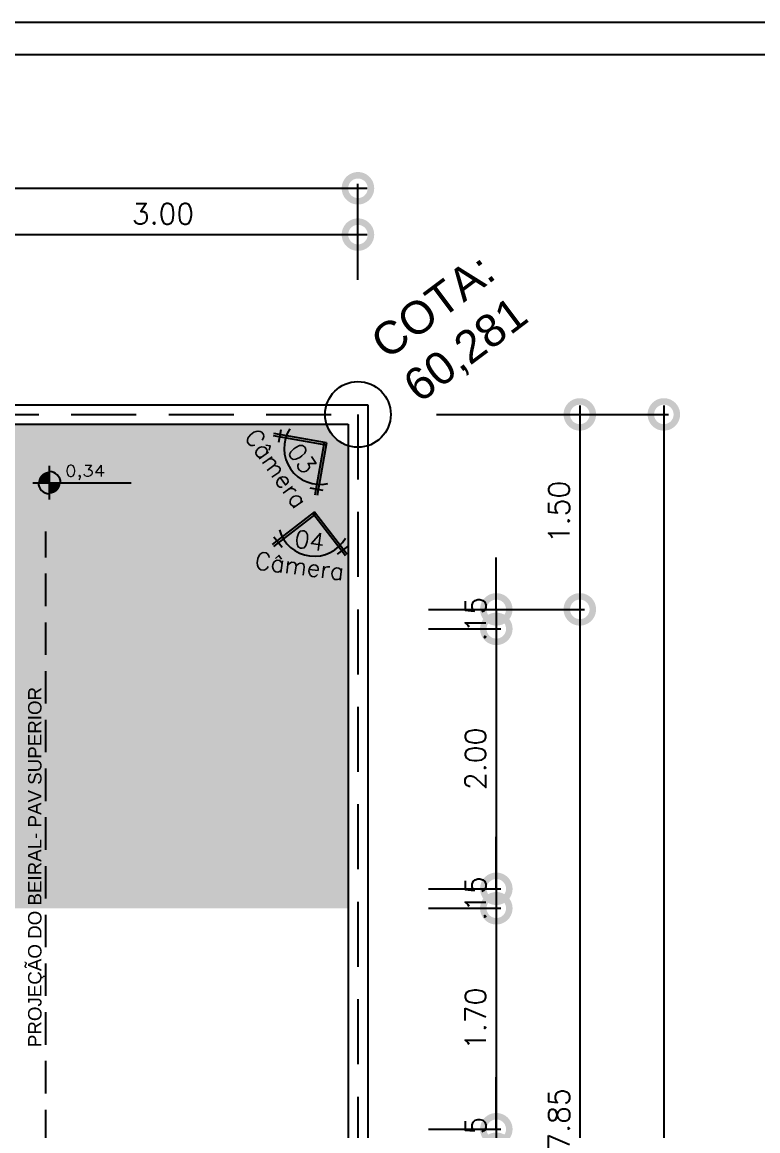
# Model space of a CAD drawing. Header units: millimetres. Extents: x 2182 to 2335, y 1488 to 1614.
# Drawn here: x 2265.93 to 2271.59, y 1510.18 to 1518.71 of the extents above; entities that cross this region are included whole.
import ezdxf

# ---------------------------------------------------------------- set-up
doc = ezdxf.new("R2010")
doc.units = ezdxf.units.MM
doc.linetypes.add('DASHED', pattern=[0.75, 0.5, -0.25])
doc.linetypes.add('HIDDEN', pattern=[0.375, 0.25, -0.125])
for name, color, linetype in [('01 nivel', 33, 'Continuous'), ('cotas', 7, 'Continuous'), ('default', 7, 'Continuous'), ('PAREDE', 7, 'Continuous'), ('TEXTO2', 2, 'Continuous')]:
    doc.layers.add(name, color=color, linetype=linetype)
doc.styles.add('Arial1', font='arial.ttf')
doc.styles.add('F60_1-50', font='romans.shx', dxfattribs={"width": 1.2, "height": 7.5})
doc.styles.add('ROMANS', font='romans')
doc.styles.get("Standard").update_dxf_attribs({"font": 'arial.ttf'})
doc.dimstyles.new('PADRAO', dxfattribs={"dimtxt": 0.16, "dimasz": 0.4, "dimexe": 0.035, "dimexo": 0.08, "dimgap": 0.08, "dimtad": 1, "dimzin": 4, "dimdsep": 46, "dimtxsty": 'ROMANS', "dimblk": 'DOTSMALL', "dimcen": -0.09, "dimdle": 0.07, "dimclrd": 8, "dimclre": 8, "dimclrt": 3, "dimaunit": 1, "dimadec": 0, "dimazin": 0, "dimtfac": 1, "dimtix": 1, "dimtmove": 2, "dimatfit": 0, "dimldrblk": 'DOT', "dimfxl": 1, "dimtolj": 1, "dimarcsym": 0})

# ---------------------------------------------------------------- blocks, each defined once
blk = doc.blocks.new('_DOTSMALL')
at = {"color": 0, "linetype": 'ByBlock', "const_width": 0.5}
blk.add_lwpolyline([(-0.0625, 0, 1), (0.0625, 0, 1)], format="xyb", close=True, dxfattribs=at)
blk = doc.blocks.new('*D393')
at = {"layer": 'cotas', "color": 8, "lineweight": -2, "transparency": 16777216}
for p, q in [((2243.5162, 1516.7319), (2243.5162, 1517.4713)), ((2268.5162, 1516.7319), (2268.5162, 1517.4713)), ((2243.4462, 1517.4363), (2268.5862, 1517.4363))]:
    blk.add_line(p, q, dxfattribs=at)
at = {"layer": 'Defpoints', "color": 0, "transparency": 16777216}
for p in [(2268.5162, 1517.4363), (2243.5162, 1516.6519), (2268.5162, 1516.6519)]:
    blk.add_point(p, dxfattribs=at)
at = {"layer": 'cotas', "color": 8, "lineweight": -2, "transparency": 16777216, "xscale": 0.4, "yscale": 0.4, "zscale": 0.4, "rotation": 180}
blk.add_blockref('_DOTSMALL', (2243.5162, 1517.4363), dxfattribs=at)
at = {"layer": 'cotas', "color": 8, "lineweight": -2, "transparency": 16777216, "xscale": 0.4, "yscale": 0.4, "zscale": 0.4}
blk.add_blockref('_DOTSMALL', (2268.5162, 1517.4363), dxfattribs=at)
at = {"layer": 'cotas', "color": 3, "transparency": 16777216, "insert": (2256.0162, 1517.5963), "char_height": 0.16, "attachment_point": 5, "style": 'ROMANS'}
blk.add_mtext('\\A1;25.00', dxfattribs=at)
blk = doc.blocks.new('_DOT')
at = {"color": 0, "linetype": 'ByBlock'}
blk.add_line((-0.5, 0), (-1, 0), dxfattribs=at)
at = {"color": 0, "linetype": 'ByBlock', "const_width": 0.5}
blk.add_lwpolyline([(-0.25, 0, 1), (0.25, 0, 1)], format="xyb", close=True, dxfattribs=at)
blk = doc.blocks.new('*D405')
at = {"layer": 'cotas', "color": 8, "lineweight": -2, "transparency": 16777216}
for p, q in [((2265.5162, 1516.7319), (2265.5162, 1517.1148)), ((2268.5162, 1516.7319), (2268.5162, 1517.1148)), ((2265.4462, 1517.0798), (2268.5862, 1517.0798))]:
    blk.add_line(p, q, dxfattribs=at)
at = {"layer": 'Defpoints', "color": 0, "transparency": 16777216}
for p in [(2268.5162, 1517.0798), (2265.5162, 1516.6519), (2268.5162, 1516.6519)]:
    blk.add_point(p, dxfattribs=at)
at = {"layer": 'cotas', "color": 8, "lineweight": -2, "transparency": 16777216, "xscale": 0.4, "yscale": 0.4, "zscale": 0.4, "rotation": 180}
blk.add_blockref('_DOTSMALL', (2265.5162, 1517.0798), dxfattribs=at)
at = {"layer": 'cotas', "color": 8, "lineweight": -2, "transparency": 16777216, "xscale": 0.4, "yscale": 0.4, "zscale": 0.4}
blk.add_blockref('_DOTSMALL', (2268.5162, 1517.0798), dxfattribs=at)
at = {"layer": 'cotas', "color": 3, "transparency": 16777216, "insert": (2267.0162, 1517.2398), "char_height": 0.16, "attachment_point": 5, "style": 'ROMANS'}
blk.add_mtext('\\A1;3.00', dxfattribs=at)
blk = doc.blocks.new('*D414')
at = {"layer": 'cotas', "color": 8, "lineweight": -2, "transparency": 16777216}
for p, q in [((2269.5806, 1514.1962), (2269.5806, 1514.5962)), ((2269.0585, 1514.1962), (2269.6156, 1514.1962)), ((2269.5806, 1514.1962), (2269.5806, 1514.0462)), ((2269.0585, 1514.0462), (2269.6156, 1514.0462)), ((2269.5806, 1514.0462), (2269.5806, 1513.6462))]:
    blk.add_line(p, q, dxfattribs=at)
at = {"layer": 'Defpoints', "color": 0, "transparency": 16777216}
for p in [(2268.9785, 1514.1962), (2268.9785, 1514.0462), (2269.5806, 1514.0462)]:
    blk.add_point(p, dxfattribs=at)
at = {"layer": 'cotas', "color": 8, "lineweight": -2, "transparency": 16777216, "xscale": 0.4, "yscale": 0.4, "zscale": 0.4}
for p, rotation in [((2269.5806, 1514.1962), 270), ((2269.5806, 1514.0462), 90)]:
    blk.add_blockref('_DOTSMALL', p, dxfattribs=dict(at, rotation=rotation))
at = {"layer": 'cotas', "color": 3, "transparency": 16777216, "insert": (2269.4206, 1514.1212), "char_height": 0.16, "attachment_point": 5, "rotation": 90, "style": 'ROMANS'}
blk.add_mtext('\\A1;.15', dxfattribs=at)
blk = doc.blocks.new('*D415')
at = {"layer": 'cotas', "color": 8, "lineweight": -2, "transparency": 16777216}
for p, q in [((2269.5806, 1511.9662), (2269.5806, 1510.1262)), ((2269.0585, 1511.8962), (2269.6156, 1511.8962)), ((2269.0585, 1510.1962), (2269.6156, 1510.1962))]:
    blk.add_line(p, q, dxfattribs=at)
at = {"layer": 'Defpoints', "color": 0, "transparency": 16777216}
for p in [(2268.9785, 1511.8962), (2268.9785, 1510.1962), (2269.5806, 1510.1962)]:
    blk.add_point(p, dxfattribs=at)
at = {"layer": 'cotas', "color": 8, "lineweight": -2, "transparency": 16777216, "xscale": 0.4, "yscale": 0.4, "zscale": 0.4}
for p, rotation in [((2269.5806, 1511.8962), 90), ((2269.5806, 1510.1962), 270)]:
    blk.add_blockref('_DOTSMALL', p, dxfattribs=dict(at, rotation=rotation))
at = {"layer": 'cotas', "color": 3, "transparency": 16777216, "insert": (2269.4206, 1511.0462), "char_height": 0.16, "attachment_point": 5, "rotation": 90, "style": 'ROMANS'}
blk.add_mtext('\\A1;1.70', dxfattribs=at)
blk = doc.blocks.new('*D416')
at = {"layer": 'cotas', "color": 8, "lineweight": -2, "transparency": 16777216}
for p, q in [((2269.5806, 1512.0462), (2269.5806, 1512.4462)), ((2269.0585, 1512.0462), (2269.6156, 1512.0462)), ((2269.5806, 1512.0462), (2269.5806, 1511.8962)), ((2269.0585, 1511.8962), (2269.6156, 1511.8962)), ((2269.5806, 1511.8962), (2269.5806, 1511.4962))]:
    blk.add_line(p, q, dxfattribs=at)
at = {"layer": 'Defpoints', "color": 0, "transparency": 16777216}
for p in [(2268.9785, 1512.0462), (2268.9785, 1511.8962), (2269.5806, 1511.8962)]:
    blk.add_point(p, dxfattribs=at)
at = {"layer": 'cotas', "color": 8, "lineweight": -2, "transparency": 16777216, "xscale": 0.4, "yscale": 0.4, "zscale": 0.4}
for p, rotation in [((2269.5806, 1512.0462), 270), ((2269.5806, 1511.8962), 90)]:
    blk.add_blockref('_DOTSMALL', p, dxfattribs=dict(at, rotation=rotation))
at = {"layer": 'cotas', "color": 3, "transparency": 16777216, "insert": (2269.4206, 1511.9712), "char_height": 0.16, "attachment_point": 5, "rotation": 90, "style": 'ROMANS'}
blk.add_mtext('\\A1;.15', dxfattribs=at)
blk = doc.blocks.new('*D418')
at = {"layer": 'cotas', "color": 8, "lineweight": -2, "transparency": 16777216}
for p, q in [((2269.0585, 1514.0462), (2269.6156, 1514.0462)), ((2269.5806, 1514.1162), (2269.5806, 1511.9762)), ((2269.0585, 1512.0462), (2269.6156, 1512.0462))]:
    blk.add_line(p, q, dxfattribs=at)
at = {"layer": 'Defpoints', "color": 0, "transparency": 16777216}
for p in [(2268.9785, 1514.0462), (2268.9785, 1512.0462), (2269.5806, 1512.0462)]:
    blk.add_point(p, dxfattribs=at)
at = {"layer": 'cotas', "color": 8, "lineweight": -2, "transparency": 16777216, "xscale": 0.4, "yscale": 0.4, "zscale": 0.4}
for p, rotation in [((2269.5806, 1514.0462), 90), ((2269.5806, 1512.0462), 270)]:
    blk.add_blockref('_DOTSMALL', p, dxfattribs=dict(at, rotation=rotation))
at = {"layer": 'cotas', "color": 3, "transparency": 16777216, "insert": (2269.4206, 1513.0462), "char_height": 0.16, "attachment_point": 5, "rotation": 90, "style": 'ROMANS'}
blk.add_mtext('\\A1;2.00', dxfattribs=at)
blk = doc.blocks.new('*D420')
at = {"layer": 'cotas', "color": 8, "lineweight": -2, "transparency": 16777216}
for p, q in [((2269.5806, 1510.1962), (2269.5806, 1510.5962)), ((2269.0585, 1510.1962), (2269.6156, 1510.1962)), ((2269.5806, 1510.1962), (2269.5806, 1510.0462)), ((2269.0585, 1510.0462), (2269.6156, 1510.0462)), ((2269.5806, 1510.0462), (2269.5806, 1509.6462))]:
    blk.add_line(p, q, dxfattribs=at)
at = {"layer": 'Defpoints', "color": 0, "transparency": 16777216}
for p in [(2268.9785, 1510.1962), (2268.9785, 1510.0462), (2269.5806, 1510.0462)]:
    blk.add_point(p, dxfattribs=at)
at = {"layer": 'cotas', "color": 8, "lineweight": -2, "transparency": 16777216, "xscale": 0.4, "yscale": 0.4, "zscale": 0.4}
for p, rotation in [((2269.5806, 1510.1962), 270), ((2269.5806, 1510.0462), 90)]:
    blk.add_blockref('_DOTSMALL', p, dxfattribs=dict(at, rotation=rotation))
at = {"layer": 'cotas', "color": 3, "transparency": 16777216, "insert": (2269.4206, 1510.1212), "char_height": 0.16, "attachment_point": 5, "rotation": 90, "style": 'ROMANS'}
blk.add_mtext('\\A1;.15', dxfattribs=at)
blk = doc.blocks.new('*D422')
at = {"layer": 'cotas', "color": 8, "lineweight": -2, "transparency": 16777216}
for p, q in [((2270.8695, 1515.7662), (2270.8695, 1503.2762)), ((2269.121, 1515.6962), (2270.9045, 1515.6962)), ((2269.0585, 1503.3462), (2270.9045, 1503.3462))]:
    blk.add_line(p, q, dxfattribs=at)
at = {"layer": 'Defpoints', "color": 0, "transparency": 16777216}
for p in [(2269.041, 1515.6962), (2268.9785, 1503.3462), (2270.8695, 1503.3462)]:
    blk.add_point(p, dxfattribs=at)
at = {"layer": 'cotas', "color": 8, "lineweight": -2, "transparency": 16777216, "xscale": 0.4, "yscale": 0.4, "zscale": 0.4}
for p, rotation in [((2270.8695, 1515.6962), 90), ((2270.8695, 1503.3462), 270)]:
    blk.add_blockref('_DOTSMALL', p, dxfattribs=dict(at, rotation=rotation))
at = {"layer": 'cotas', "color": 3, "transparency": 16777216, "insert": (2270.7095, 1509.5212), "char_height": 0.16, "attachment_point": 5, "rotation": 90, "style": 'ROMANS'}
blk.add_mtext('\\A1;12.35', dxfattribs=at)
blk = doc.blocks.new('*D423')
at = {"layer": 'cotas', "color": 8, "lineweight": -2, "transparency": 16777216}
for p, q in [((2270.2231, 1515.7662), (2270.2231, 1514.1262)), ((2269.701, 1515.6962), (2270.2581, 1515.6962)), ((2269.701, 1514.1962), (2270.2581, 1514.1962))]:
    blk.add_line(p, q, dxfattribs=at)
at = {"layer": 'Defpoints', "color": 0, "transparency": 16777216}
for p in [(2269.621, 1515.6962), (2269.621, 1514.1962), (2270.2231, 1514.1962)]:
    blk.add_point(p, dxfattribs=at)
at = {"layer": 'cotas', "color": 8, "lineweight": -2, "transparency": 16777216, "xscale": 0.4, "yscale": 0.4, "zscale": 0.4}
for p, rotation in [((2270.2231, 1515.6962), 90), ((2270.2231, 1514.1962), 270)]:
    blk.add_blockref('_DOTSMALL', p, dxfattribs=dict(at, rotation=rotation))
at = {"layer": 'cotas', "color": 3, "transparency": 16777216, "insert": (2270.0631, 1514.9462), "char_height": 0.16, "attachment_point": 5, "rotation": 90, "style": 'ROMANS'}
blk.add_mtext('\\A1;1.50', dxfattribs=at)
blk = doc.blocks.new('*D424')
at = {"layer": 'cotas', "color": 8, "lineweight": -2, "transparency": 16777216}
for p, q in [((2270.2231, 1514.2662), (2270.2231, 1506.2762)), ((2269.0585, 1514.1962), (2270.2581, 1514.1962)), ((2269.0585, 1506.3462), (2270.2581, 1506.3462))]:
    blk.add_line(p, q, dxfattribs=at)
at = {"layer": 'Defpoints', "color": 0, "transparency": 16777216}
for p in [(2268.9785, 1514.1962), (2268.9785, 1506.3462), (2270.2231, 1506.3462)]:
    blk.add_point(p, dxfattribs=at)
at = {"layer": 'cotas', "color": 8, "lineweight": -2, "transparency": 16777216, "xscale": 0.4, "yscale": 0.4, "zscale": 0.4}
for p, rotation in [((2270.2231, 1514.1962), 90), ((2270.2231, 1506.3462), 270)]:
    blk.add_blockref('_DOTSMALL', p, dxfattribs=dict(at, rotation=rotation))
at = {"layer": 'cotas', "color": 3, "transparency": 16777216, "insert": (2270.0631, 1510.2712), "char_height": 0.16, "attachment_point": 5, "rotation": 90, "style": 'ROMANS'}
blk.add_mtext('\\A1;7.85', dxfattribs=at)
blk = doc.blocks.new('nivelplanta')
at = {"linetype": 'ByBlock'}
for p, q in [((0.05, -11.22), (0.05, 11.28)), ((-11.2, 0.03), (55.22, 0.03))]:
    blk.add_line(p, q, dxfattribs=at)
at = {"linetype": 'ByBlock', "const_width": 7.5}
for points in [[(-3.7, 0.03, -0.414214), (0.05, 3.78, -0.618034)], [(0.05, -3.72, 0.414214), (3.8, 0.03, 0.618034)]]:
    blk.add_lwpolyline(points, format="xyb", dxfattribs=at)
at = {"linetype": 'ByBlock'}
for start, end in [(0, 90), (180, 270)]:
    blk.add_arc((0.05, 0.03), 7.5, start, end, dxfattribs=at)
at = {"linetype": 'ByBlock', "style": 'F60_1-50', "width": 1.2}
blk.add_attdef('COTAPISO', (10.64, 4.28), '', height=7.5, dxfattribs=at)

msp = doc.modelspace()

# ---------------------------------------------------------------- hatches: boundary and pattern name
at = {"linetype": 'Continuous'}
h = msp.add_hatch(dxfattribs=at)
h.set_pattern_fill('AR-SAND', color=8, scale=0.0061)
h.set_pattern_definition([(37.5, (-55.79697, -63.74286), (-0.00976019, 0.298542075), [0, -0.2355088, 0, -0.263398, 0, -0.2517775]), (7.5, (-55.79697, -63.74286), (0.2742092, 0.43726331), [0, -0.1270508, 0, -0.2122678, 0, -0.0813435]), (327.5, (-55.98755, -63.74286), (0.482505346, 0.000876683), [0, -0.07747, 0, -0.278892, 0, -0.364109]), (317.5, (-55.98755, -63.74286), (0.465769436, 0.13598689), [0, -0.038735, 0, -0.1828292, 0, -0.209169])])
h.paths.add_polyline_path([(2261.3566, 1515.6212), (2253.5604, 1515.6212), (2253.5604, 1514.7962), (2261.3566, 1514.7962)])
h.paths.add_polyline_path([(2257.0514, 1514.7962), (2253.5604, 1514.7962), (2253.5604, 1514.1962), (2257.0514, 1514.1962)])
h.paths.add_polyline_path([(2261.3566, 1514.7962), (2257.0514, 1514.7962), (2257.0514, 1514.1962), (2257.8162, 1514.1962), (2258.8162, 1514.1962), (2261.2162, 1514.1962), (2261.3566, 1514.1962)])
h.paths.add_polyline_path([(2262.8101, 1515.6212), (2261.3566, 1515.6212), (2261.3566, 1514.7962), (2262.8101, 1514.7962)])
h.paths.add_polyline_path([(2262.8101, 1514.7962), (2261.3566, 1514.7962), (2261.3566, 1514.1962), (2262.2162, 1514.1962), (2262.8101, 1514.1962)])
h.paths.add_polyline_path([(2266.1162, 1514.7962), (2262.8101, 1514.7962), (2262.8101, 1514.1962), (2265.5162, 1514.1962), (2265.5162, 1513.7961), (2265.5162, 1512.2963), (2265.5162, 1511.8962), (2266.1162, 1511.8962)], flags=17)
h.paths.add_polyline_path([(2268.4412, 1515.4549, -0.246894), (2268.2748, 1515.6212), (2262.8101, 1515.6212), (2262.8101, 1514.7962), (2266.1162, 1514.7962), (2266.1162, 1511.8962), (2268.4412, 1511.8962)])
h.paths.add_polyline_path([(2261.36, 1514.1921), (2261.36, 1515.7034), (2261.1998, 1515.7034), (2261.1998, 1514.1921)], flags=9)
h.paths.add_polyline_path([(2257.0198, 1514.1902), (2257.0198, 1515.7015), (2256.8597, 1515.7015), (2256.8597, 1514.1902)], flags=9)
h.paths.add_polyline_path([(2257.2252, 1514.7835), (2260.0748, 1514.7835), (2260.0748, 1515.0166), (2257.2252, 1515.0166)], flags=9)
h.paths.add_polyline_path([(2258.164, 1514.2017), (2258.6029, 1514.2068), (2258.599, 1514.5454), (2258.16, 1514.5402)], flags=24)
h.paths.add_polyline_path([(2262.7862, 1514.2056), (2262.7862, 1515.7009), (2262.626, 1515.7009), (2262.626, 1514.2056)], flags=9)
h.paths.add_polyline_path([(2261.5757, 1514.2483), (2262.0643, 1514.254), (2262.0605, 1514.5869), (2261.5718, 1514.5812)], flags=24)
h.paths.add_polyline_path([(2264.8609, 1514.2856), (2265.0629, 1514.751), (2264.8361, 1514.8495), (2264.634, 1514.3841)], flags=25)
h.paths.add_polyline_path([(2265.4803, 1512.8239), (2265.9193, 1512.829), (2265.9153, 1513.1676), (2265.4764, 1513.1625)], flags=24)
h.paths.add_polyline_path([(2266.1502, 1510.7889), (2266.1502, 1513.6385), (2265.9171, 1513.6385), (2265.9171, 1510.7889)], flags=9)

# ---------------------------------------------------------------- linework, layer by layer
at = {"color": 7, "linetype": 'Continuous'}
for p, q in [((2253.5604, 1515.7712), (2268.5912, 1515.7712)), ((2268.5912, 1515.7712), (2268.5912, 1503.2712)), ((2253.5604, 1515.6212), (2268.4412, 1515.6212)), ((2268.4412, 1515.6212), (2268.4412, 1503.4212))]:
    msp.add_line(p, q, dxfattribs=at)
at = {"color": 3, "linetype": 'DASHED'}
for p, q in [((2253.5604, 1515.6962), (2268.5162, 1515.6962)), ((2268.5162, 1515.6962), (2268.5162, 1503.3462))]:
    msp.add_line(p, q, dxfattribs=at)
at = {"color": 1, "linetype": 'HIDDEN'}
msp.add_line((2266.1162, 1506.3462), (2266.1162, 1514.7962), dxfattribs=at)
at = {"color": 6, "linetype": 'Continuous'}
for points in [[(2238.2597, 1518.7145), (2279.6597, 1518.7145), (2279.6597, 1489.5145), (2238.2597, 1489.5145)], [(2238.5097, 1518.4645), (2279.4097, 1518.4645), (2279.4097, 1489.7645), (2238.5097, 1489.7645)]]:
    msp.add_lwpolyline(points, close=True, dxfattribs=at)
at = {"color": 4, "linetype": 'Continuous'}
msp.add_circle((2268.5162, 1515.6962), 0.2527, dxfattribs=at)
at = {"layer": 'PAREDE', "color": 5}
for p, q in [((2267.9218, 1515.5779), (2267.9055, 1515.4793)), ((2268.2712, 1515.4591), (2267.8666, 1515.5312)), ((2268.2743, 1515.4764), (2267.8697, 1515.5485)), ((2268.2569, 1515.4795), (2268.1848, 1515.0749)), ((2268.2743, 1515.4764), (2268.2022, 1515.0718)), ((2268.2478, 1515.1107), (2268.1496, 1515.1293)), ((2268.1821, 1514.9461), (2267.8569, 1514.6948)), ((2268.1929, 1514.9321), (2267.8677, 1514.6808)), ((2268.1682, 1514.9353), (2268.4195, 1514.6101)), ((2268.1821, 1514.9461), (2268.4334, 1514.6209)), ((2267.8702, 1514.7532), (2267.9322, 1514.6748)), ((2268.4353, 1514.6807), (2268.3555, 1514.6205))]:
    msp.add_line(p, q, dxfattribs=at)
for centre, start, end in [((2268.2261, 1515.4356), 147.51052, 282.28454), ((2268.1801, 1514.8829), 195.30588, 330.0799)]:
    msp.add_arc(centre, 0.2782, start, end, dxfattribs=at)

# ---------------------------------------------------------------- block references
at = {"layer": '01 nivel', "color": 7, "xscale": 0.01140162915044105, "yscale": 0.01140162915044105, "zscale": 0.01140162915044105}
msp.add_blockref('nivelplanta', (2266.1423, 1515.1708), dxfattribs=at).add_auto_attribs({'COTAPISO': '0,34'})

# ---------------------------------------------------------------- texts
at = {"lineweight": 5, "insert": (2268.5889, 1516.3106), "char_height": 0.25, "width": 1.063608, "attachment_point": 1, "rotation": 36.90415}
msp.add_mtext('COTA:\\P\\pt0.75;60,281', dxfattribs=at)
at = {"layer": 'default', "color": 2, "style": 'Arial1'}
msp.add_text('PROJEÇÃO DO BEIRAL- PAV SUPERIOR', height=0.1032, rotation=90, dxfattribs=at).set_placement((2266.0817, 1510.8278))
at = {"layer": 'TEXTO2', "style": 'ROMANS'}
for s, rotation, p in [('Câmera ', 304.89753, (2267.637, 1515.5253)), ('03', 304.89753, (2267.9654, 1515.4127)), ('04', 352.69289, (2268.0218, 1514.6744)), ('Câmera ', 352.69289, (2267.7178, 1514.5068))]:
    msp.add_text(s, height=0.13419, rotation=rotation, dxfattribs=at).set_placement(p)

# ---------------------------------------------------------------- dimensions: what is measured, and where the dimension line sits
at = {"layer": 'cotas'}
for base, p1, picture, middle in [((2268.5162, 1517.4363), (2243.5162, 1516.6519), '*D393', (2256.0162, 1517.5963)), ((2268.5162, 1517.0798), (2265.5162, 1516.6519), '*D405', (2267.0162, 1517.2398))]:
    dim = msp.add_linear_dim(base=base, p1=p1, p2=(2268.5162, 1516.6519), dimstyle='PADRAO', dxfattribs=at)
    dim.commit()
    dim.dimension.update_dxf_attribs({"geometry": picture, "text_midpoint": middle})
for base, p1, p2, picture, middle in [((2270.8695, 1503.3462), (2269.041, 1515.6962), (2268.9785, 1503.3462), '*D422', (2270.7095, 1509.5212)), ((2270.2231, 1514.1962), (2269.621, 1515.6962), (2269.621, 1514.1962), '*D423', (2270.0631, 1514.9462)), ((2269.5806, 1514.0462), (2268.9785, 1514.1962), (2268.9785, 1514.0462), '*D414', (2269.4206, 1514.1212)), ((2270.2231, 1506.3462), (2268.9785, 1514.1962), (2268.9785, 1506.3462), '*D424', (2270.0631, 1510.2712)), ((2269.5806, 1512.0462), (2268.9785, 1514.0462), (2268.9785, 1512.0462), '*D418', (2269.4206, 1513.0462)), ((2269.5806, 1511.8962), (2268.9785, 1512.0462), (2268.9785, 1511.8962), '*D416', (2269.4206, 1511.9712)), ((2269.5806, 1510.1962), (2268.9785, 1511.8962), (2268.9785, 1510.1962), '*D415', (2269.4206, 1511.0462)), ((2269.5806, 1510.0462), (2268.9785, 1510.1962), (2268.9785, 1510.0462), '*D420', (2269.4206, 1510.1212))]:
    dim = msp.add_linear_dim(base=base, p1=p1, p2=p2, angle=90, dimstyle='PADRAO', dxfattribs=at)
    dim.commit()
    dim.dimension.update_dxf_attribs({"geometry": picture, "text_midpoint": middle})

doc.saveas('drawing.dxf')
